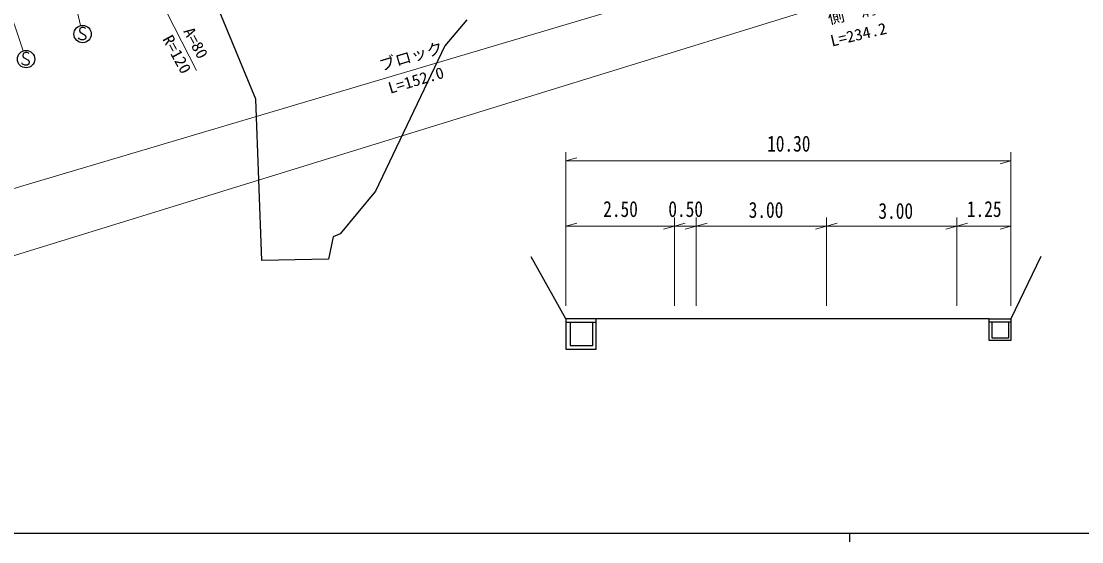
# Model space of a CAD drawing. Units: millimetres, scale not verified, with parts at other scales. Extents: x 40000 to 680000, y 20000 to 380000.
# Drawn here: x 272630 to 394748, y 204000 to 263949 of the extents above; entities that cross this region are included whole.
import ezdxf
from ezdxf.enums import TextEntityAlignment as Align

# ---------------------------------------------------------------- set-up
doc = ezdxf.new("R2010")
doc.units = ezdxf.units.MM
doc.header["$LTSCALE"] = 1000
for name, color, linetype, lineweight in [('M-BGD', 7, 'Continuous', 25), ('M-BMK-ROW', 30, 'Continuous', 25), ('M-STR-HTXT', 7, 'Continuous', 13), ('M-STR-STRC', 7, 'Continuous', 25), ('M-TTL-BAND', 7, 'Continuous', 25)]:
    doc.layers.add(name, color=color, linetype=linetype, lineweight=lineweight)
doc.styles.add('ＭＳ ゴシック', font='')
doc.styles.get('ＭＳ ゴシック').set_extended_font_data('MS Gothic')

msp = doc.modelspace()

# ---------------------------------------------------------------- linework, layer by layer
at = {"layer": 'M-BGD'}
for p, q in [((335344, 229672), (331343, 236818)), ((390033, 236847), (386594, 229672)), ((338844, 229235), (335344, 229235)), ((384094, 229333), (386594, 229333))]:
    msp.add_line(p, q, dxfattribs=at)
for points in [[(338844, 229672), (335344, 229672), (335344, 226172), (338844, 226172)], [(384094, 229672), (386594, 229672), (386594, 227172), (384094, 227172)]]:
    msp.add_lwpolyline(points, close=True, dxfattribs=at)
for points in [[(384094, 229672), (380344, 229672), (365344, 229672), (350344, 229672), (347844, 229672), (338844, 229672)], [(335826, 229235), (335826, 226610), (338451, 226610), (338451, 229235)], [(386298, 229333), (386298, 227458), (384423, 227458), (384423, 229333)]]:
    msp.add_lwpolyline(points, dxfattribs=at)
at = {"layer": 'M-BMK-ROW'}
msp.add_lwpolyline([(323955, 264089), (321413, 261131), (313422, 244365), (309373, 239467), (308560, 239113), (307999, 236532), (300322, 236405), (299654, 254969), (294584, 267271)], dxfattribs=at)
at = {"layer": 'M-STR-HTXT'}
for p, q in [((274178, 294671), (292822, 258277)), ((279469, 263442), (273403, 288980)), ((264744, 284531), (272872, 260526)), ((385848, 278577), (247990, 237637)), ((250180, 230264), (396530, 275535)), ((335344, 231172), (335344, 248884)), ((335344, 247884), (336594, 248234)), ((386594, 248884), (386594, 231172)), ((335344, 247884), (386594, 247884)), ((386594, 247884), (385344, 247534)), ((335344, 240356), (336594, 240706)), ((347844, 241356), (347844, 231172)), ((347844, 240356), (349094, 240706)), ((350344, 241356), (350344, 231172)), ((350344, 240356), (351594, 240706)), ((365344, 231172), (365344, 241356)), ((365344, 240356), (366594, 240706)), ((380344, 241356), (380344, 231172)), ((380344, 240356), (381594, 240706)), ((335344, 240356), (347844, 240356)), ((347844, 240356), (346594, 240006)), ((347844, 240356), (350344, 240356)), ((350344, 240356), (349094, 240006)), ((350344, 240356), (380344, 240356)), ((365344, 240356), (364094, 240006)), ((380344, 240356), (379094, 240006)), ((380344, 240356), (386594, 240356)), ((386594, 240356), (385344, 240006))]:
    msp.add_line(p, q, dxfattribs=at)
at = {"layer": 'M-STR-STRC'}
for points in [[(280020, 263109), (279940, 263189), (279780, 263229), (279620, 263229), (279380, 263109), (279340, 262869), (279420, 262669), (279980, 262349), (280060, 262149), (280020, 261909), (279820, 261789), (279540, 261789), (279300, 261909), (279220, 262029)], [(273512, 260219), (273432, 260299), (273272, 260339), (273112, 260339), (272872, 260219), (272832, 259979), (272912, 259779), (273472, 259459), (273552, 259259), (273512, 259019), (273312, 258899), (273032, 258899), (272792, 259019), (272712, 259139)]]:
    msp.add_lwpolyline(points, dxfattribs=at)
for centre in [(279700, 262469), (273192, 259579)]:
    msp.add_circle(centre, 1000, dxfattribs=at)
at = {"layer": 'M-TTL-BAND'}
for p, q in [((40000, 205000), (579000, 205000)), ((368000, 205000), (368000, 204000))]:
    msp.add_line(p, q, dxfattribs=at)

# ---------------------------------------------------------------- texts
at = {"layer": 'M-STR-HTXT', "style": 'ＭＳ ゴシック', "width": 1.05}
for s, rotation, p in [('側  溝', 12.8, (365771, 263205)), ('A=80', 298.2, (290910, 262609)), ('L=234.2', 13.2, (366063, 260636)), ('R=120', 298.5, (288513, 261705)), ('ブロック', 16.5, (314188, 257821)), ('L=152.0', 16.5, (315226, 255205))]:
    msp.add_text(s, height=1320, rotation=rotation, dxfattribs=at).set_placement(p, align=Align.BOTTOM_LEFT)
at = {"layer": 'M-STR-HTXT', "style": 'ＭＳ ゴシック', "width": 0.8}
for s, p in [('10.30', (358519, 248383)), ('2.50', (339644, 240856)), ('0.50', (347144, 240856)), ('3.00', (356394, 240756)), ('1.25', (381519, 240856)), ('3.00', (371330, 240640))]:
    msp.add_text(s, height=1833, dxfattribs=at).set_placement(p, align=Align.BOTTOM_LEFT)

doc.saveas('drawing.dxf')
